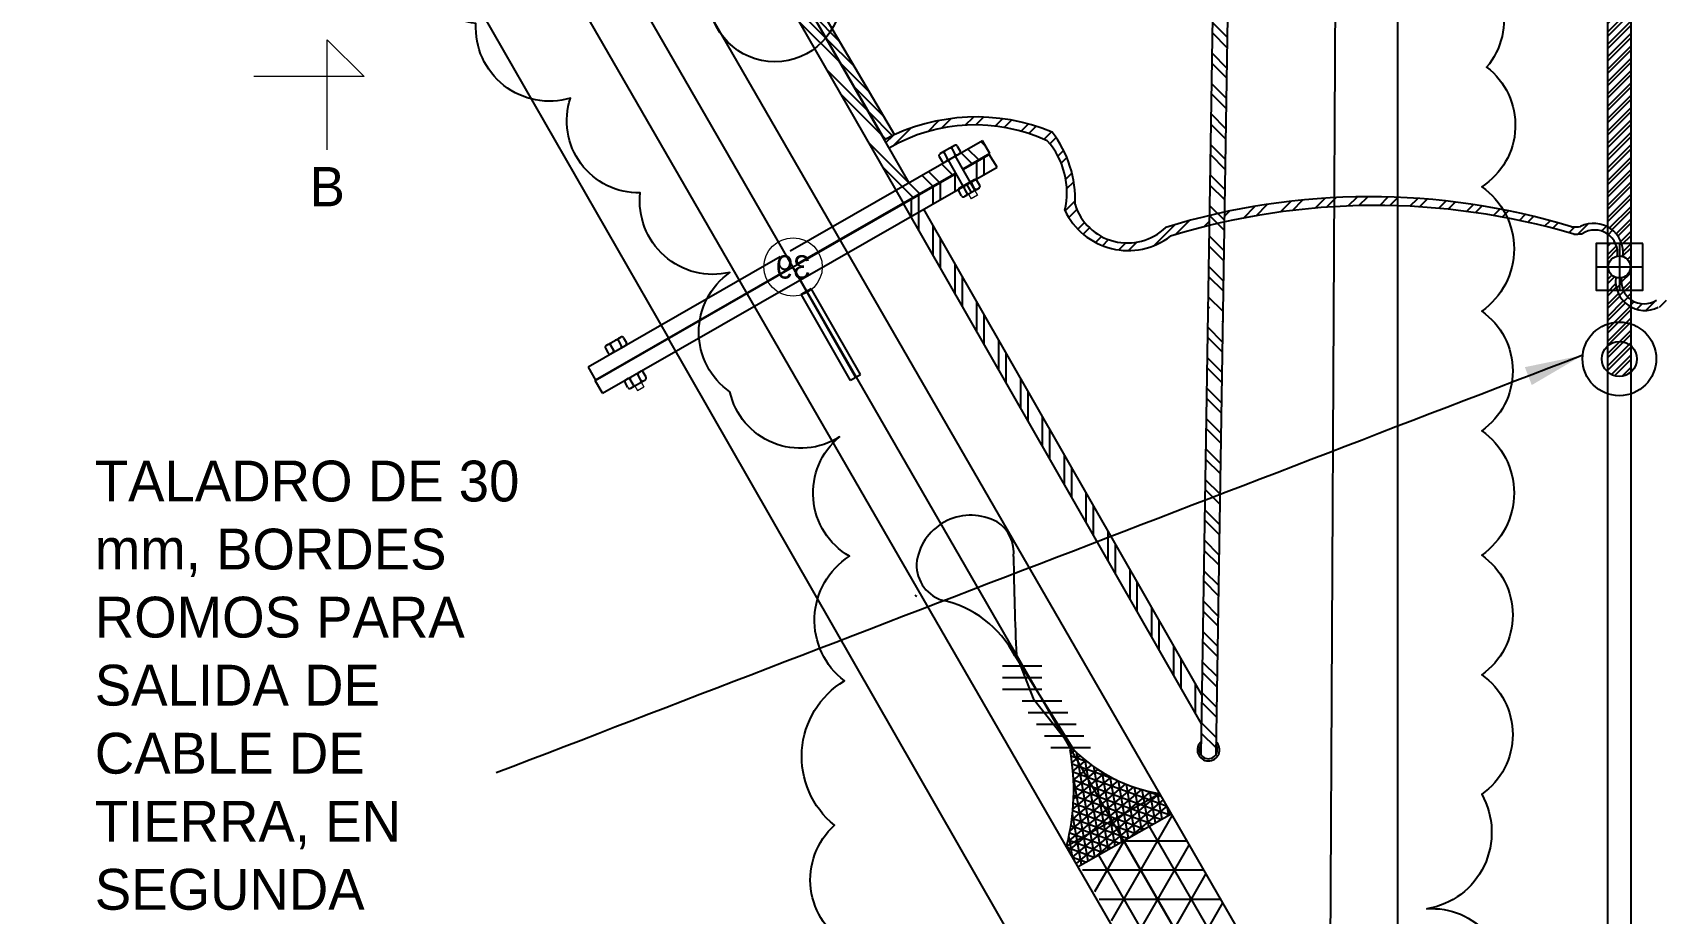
# Model space of a CAD drawing. Header units: centimetres. Extents: x -3 to 132800, y -60 to 85992.
# Drawn here: x 81882 to 95810, y 60342 to 67896 of the extents above; entities that cross this region are included whole.
import ezdxf
from ezdxf.enums import TextEntityAlignment as Align

# ---------------------------------------------------------------- set-up
doc = ezdxf.new("R2010")
doc.units = ezdxf.units.CM
doc.header["$LTSCALE"] = 10
doc.header["$MEASUREMENT"] = 0
doc.layers.get('0').update_dxf_attribs({"linetype": 'CONTINUOUS'})
doc.layers.get('DEFPOINTS').update_dxf_attribs({"color": 2, "linetype": 'CONTINUOUS'})
for name, color, linetype in [('ACERO1', 144, 'CONTINUOUS'), ('DIM', 252, 'CONTINUOUS'), ('INTERNO', 1, 'CONTINUOUS'), ('TERMINALES', 250, 'CONTINUOUS'), ('TEXTOS', 7, 'CONTINUOUS')]:
    doc.layers.add(name, color=color, linetype=linetype)
doc.styles.get("Standard").update_dxf_attribs({"font": ''})
doc.styles.add('Zurich', font='')
doc.styles.get('Standard').set_extended_font_data('Zurich Ex BT')
doc.styles.get('Zurich').set_extended_font_data('Zurich Ex BT')
doc.dimstyles.get("Standard").update_dxf_attribs({"dimtxt": 500, "dimasz": 500, "dimexe": 3, "dimexo": 200, "dimgap": 0.09, "dimtad": 0, "dimtih": 1, "dimtoh": 1, "dimzin": 0, "dimdsep": 46, "dimtxsty": 'Standard', "dimcen": 0.09, "dimclrd": 256, "dimclre": 256, "dimclrt": 256, "dimadec": 0, "dimazin": 0, "dimtfac": 1, "dimtofl": 0, "dimtmove": 0, "dimatfit": 3, "dimfxl": 0, "dimtolj": 1, "dimtzin": 0, "dimlwd": -1, "dimarcsym": 0})
pattern_1 = [(135, (-281580.35, -268284.8), (132.58252, 132.58252), []), (135, (-281668.73, -268284.8), (132.58252, 132.58252), [])]
pattern_2 = [(90, (-281580.35, -268284.8), (187.5, 4e-14), []), (90, (-281642.85, -268222.3), (187.5, 4e-14), [])]
pattern_3 = [(160, (-281580.346, -268284.804), (21.376259, 58.730789), []), (100, (-281580.346, -268284.804), (61.5504846, 10.853011), []), (40, (-281580.346, -268284.804), (40.1742256, -47.877778), [])]

# ---------------------------------------------------------------- blocks, each defined once
blk = doc.blocks.new('*D83')
at = {"layer": 'DEFPOINTS', "color": 0}
for p in [(95491, 75647), (96790, 57168), (97068, 56331), (95491, 54547), (95491, 53597)]:
    blk.add_point(p, dxfattribs=at)
at = {"layer": 'DIM', "lineweight": -2}
blk.add_line((97168, 56504), (97391, 56891), dxfattribs=at)
at = {"layer": 'DIM'}
for start, end in [(97.5455, 105.0909), (44.941, 52.4865)]:
    blk.add_arc((95491, 53597), 3799, start, end, dxfattribs=at)
for points in [[(94987, 57446), (94998, 57280), (95491, 57396)], [(97759, 56541), (97851, 56680), (97389, 56888)]]:
    blk.add_solid(points, dxfattribs=at)
at = {"layer": 'DIM', "insert": (96474, 57267), "char_height": 500, "attachment_point": 5}
blk.add_mtext('\\A1;30°', dxfattribs=at)
blk = doc.blocks.new('*D84')
at = {"layer": 'DEFPOINTS', "color": 0}
for p in [(82574, 75999), (95491, 75647), (94856, 57205), (95491, 54547), (95491, 53597)]:
    blk.add_point(p, dxfattribs=at)
at = {"layer": 'DIM'}
for start, end in [(74.3507, 82.1754), (127.7927, 135.6173)]:
    blk.add_arc((95491, 53597), 3664, start, end, dxfattribs=at)
for points in [[(95985, 57144), (95996, 57310), (95491, 57261)], [(93200, 56561), (93292, 56423), (93661, 56771)]]:
    blk.add_solid(points, dxfattribs=at)
at = {"layer": 'DIM', "insert": (94544, 57136), "char_height": 500, "attachment_point": 5}
blk.add_mtext('\\A1;30°', dxfattribs=at)

msp = doc.modelspace()

# ---------------------------------------------------------------- hatches: boundary and pattern name
at = {"layer": 'DIM'}
h = msp.add_hatch(dxfattribs=at)
h.set_pattern_fill('ANSI32', color=256, scale=500, style=0)
h.set_pattern_definition([(45, (472563.15, -268284.8), (-132.58252, 132.58252), []), (45, (472651.54, -268284.8), (-132.58252, 132.58252), [])])
h.paths.add_polyline_path([(90585.309, 66966.27, -0.245589212), (90735.275, 66370.896, 0.478251594), (91642.484, 66149.475, -0.014368865), (91974.551, 66240.92), (91975.898, 66326.462, 0.016405128), (91600.357, 66224.005, -0.559342633), (90823.454, 66421.618, 0.175523881), (90627.437, 67040.8, 0.223838636), (89187.83, 66975.768), (89228.574, 66904.817, -0.244609134)])
h.paths.add_polyline_path([(94532.096, 66304.66, 0.030810105), (94495.04, 66375.823, 0.101814965), (92103.368, 66355.305), (92102.035, 66270.644, -0.102430078)])
h.paths.add_polyline_path([(94495.04, 66375.823, -0.030810105), (94532.096, 66304.66, -0.024369685), (95099.44, 66166.495, 0.032755442), (95172.907, 66169.608, -0.466095243), (95458.787, 66085.646), (95491.401, 66085.646), (95491.401, 66130.324, 0.400919147), (95158.686, 66232.147, -0.03431832), (95081.72, 66228.93, 0.025497751)])
at = {"layer": 'TERMINALES'}
h = msp.add_hatch(dxfattribs=at)
h.set_pattern_fill('ANSI32', color=256, scale=500, style=0)
h.set_pattern_definition(pattern_1)
h.paths.add_polyline_path([(88007.912, 70836.971), (88070.009, 70726.185), (87725.443, 70530.686, 0.040998484), (87722.909, 70529.502), (87708.249, 70521.127), (87687.617, 70509.339), (87624.523, 70619.444)])
h.paths.add_polyline_path([(87565.467, 70585.937), (87627.307, 70475.006), (87288.707, 70282.891), (87225.462, 70393.025)])
h.paths.add_polyline_path([(87115.802, 70330.806), (87225.462, 70393.025), (87288.707, 70282.891), (87178.945, 70220.614)])
h.paths.add_polyline_path([(88330.054, 68211.793), (88330.184, 68211.868), (88318.948, 68231.328), (88307.116, 68251.823), (87178.945, 70220.614), (87288.707, 70282.891), (89399.993, 66606.309), (89287.167, 66541.519)])
h.paths.add_polyline_path([(89739.239, 66801.122), (89801.083, 66690.185), (89350.309, 66431.328), (89287.167, 66541.519)])
h.paths.add_polyline_path([(89796.813, 66834.184), (90028.703, 66967.347), (90091.947, 66857.215), (89859.955, 66723.993)])
h = msp.add_hatch(dxfattribs=at)
h.set_pattern_fill('ANSI32', color=256, scale=500, style=0)
h.set_pattern_definition(pattern_1)
h.paths.add_polyline_path([(92018.441, 69027.536, -0.045267595), (92144.915, 68993.173), (92095.971, 65885.646), (91968.955, 65885.646)])
h.paths.add_polyline_path([(91968.955, 65885.646), (92095.971, 65885.646), (92089.949, 65503.341, -0.005422461), (91963.403, 65533.112)])
h.paths.add_polyline_path([(91962.064, 65448.139, 0.005470278), (92088.624, 65419.174), (92030.765, 61745.646), (91903.749, 61745.646)])
h = msp.add_hatch(dxfattribs=at)
h.set_pattern_fill('ANSI31', color=256, scale=500, style=0)
h.set_pattern_definition([(135, (-281580.346, -268284.804), (44.194174, 44.194174), [])])
h.paths.add_polyline_path([(88394.416, 68540.991, 0.000776008), (88410.277, 68511.037), (88371.776, 68490.936), (88412.454, 68420.48), (88327.518, 68502.368)])
h.paths.add_polyline_path([(88317.106, 68496.357), (88327.518, 68502.368), (88412.454, 68420.48), (88546.524, 68188.264), (88577.564, 68207.986, 0.000840802), (88595.873, 68176.151), (89273.603, 67017.974, 0.013221144), (89193.345, 66978.666)])
h = msp.add_hatch(dxfattribs=at)
h.set_pattern_fill('ANSI31', color=256, scale=500, style=0)
h.set_pattern_definition([(45, (472563.15, -268284.804), (-44.194174, 44.194174), [])])
h.paths.add_polyline_path([(95491.401, 65790.646, -0.081142015), (95461.169, 65795.585, 0.110990221), (95471.761, 65685.646), (95491.401, 65685.646)])
h.paths.add_polyline_path([(95509.809, 65792.447, -0.04878994), (95491.401, 65790.646), (95491.401, 65685.646), (95524.014, 65685.646, -0.141222702)])
h.paths.add_polyline_path([(95524.014, 65685.646), (95491.401, 65685.646), (95491.401, 65640.969, 0.400919147), (95824.115, 65539.145, -0.03431832), (95901.081, 65542.363, 0.011001276), (96152.4, 65471.638, -0.024361954), (96176.619, 65526.069, -0.012666789), (95883.361, 65604.798, 0.032755442), (95809.894, 65601.685, -0.466095243)])
h.paths.add_polyline_path([(100355.364, 67040.8, 0.175523881), (100159.347, 66421.618, -0.199602883), (100001.833, 65885.646), (100107.091, 65885.646, 0.16247713), (100250.757, 66370.896, -0.251016085), (100397.492, 66966.27, -0.244609134), (101754.227, 66904.817), (101794.971, 66975.768, 0.223838636)])
h.paths.add_polyline_path([(100107.091, 65885.646), (100001.833, 65885.646, -0.261443289), (99340.317, 65621.818, -0.013889952), (99019.398, 65533.112), (99020.737, 65448.139, 0.015805705), (99382.445, 65547.288, 0.268147684)])
h.paths.add_polyline_path([(99019.398, 65533.112, -0.005422461), (98892.852, 65503.341), (98894.177, 65419.174, 0.005470278), (99020.737, 65448.139)])
h.paths.add_polyline_path([(98894.177, 65419.174), (98892.852, 65503.341, -0.114789492), (96176.619, 65526.069, 0.024361954), (96152.4, 65471.638, 0.117123461)])
h.paths.add_polyline_path([(102326.61, 65735.24), (102827.966, 65735.24), (102827.966, 66036.053), (102326.61, 66036.053)], flags=9)
h.paths.add_polyline_path([(98086.706, 61998.127), (98588.062, 61998.127), (98588.062, 62298.941), (98086.706, 62298.941)], flags=9)
h = msp.add_hatch(dxfattribs=at)
h.set_pattern_fill('ANSI32', color=256, scale=500, angle=45, style=0)
h.set_pattern_definition(pattern_2)
h.paths.add_polyline_path([(89862.074, 66720.295), (89923.634, 66612.866), (89944.266, 66624.654), (89958.926, 66633.029, -0.154655249), (89969.015, 66635.202), (90154.535, 66741.51), (90087.016, 66849.193)])
h.paths.add_polyline_path([(89352.159, 66428.1), (89415.301, 66317.909), (89825.886, 66553.186, -0.160133672), (89833.033, 66561.105), (89847.693, 66569.481), (89863.376, 66578.44), (89803.127, 66686.517)])
h.paths.add_polyline_path([(89525.492, 66381.052), (89415.301, 66317.909), (89663, 65885.646), (89809.373, 65885.646)])
h = msp.add_hatch(dxfattribs=at)
h.set_pattern_fill('ANSI32', color=256, scale=500, angle=45, style=0)
h.set_pattern_definition(pattern_2)
h.paths.add_polyline_path([(91907.269, 61969.134), (91911.185, 62217.739), (89809.373, 65885.646), (89663, 65885.646)])
h = msp.add_hatch(dxfattribs=at)
h.set_pattern_fill('NET3', color=256, scale=500, angle=20, style=0)
h.set_pattern_definition(pattern_3)
h.paths.add_polyline_path([(90750.532, 60915.544), (91142.97, 61138.118), (90792.665, 61745.646), (90781.029, 61745.646, -0.10820792)])
h.paths.add_polyline_path([(90813.025, 61745.646), (90792.665, 61745.646), (91142.97, 61138.118), (91551.906, 61370.048, -0.159446057)])
h = msp.add_hatch(dxfattribs=at)
h.set_pattern_fill('NET3', color=256, scale=500, angle=20, style=0)
h.set_pattern_definition(pattern_3)
h.paths.add_polyline_path([(90750.532, 60915.544), (90850.535, 60742.333), (91242.876, 60964.853), (91142.97, 61138.118)])
h.paths.add_polyline_path([(91142.97, 61138.118), (91242.876, 60964.853), (91651.909, 61196.838), (91551.906, 61370.048)])
h = msp.add_hatch(dxfattribs=at)
h.set_pattern_fill('NET3', color=256, scale=2000, style=0)
h.set_pattern_definition([(180, (-281580.35, -268284.8), (0, 250), []), (120, (-281580.35, -268284.8), (216.50635, 125), []), (60, (-281580.35, -268284.8), (216.50635, -125), [])])
h.paths.add_polyline_path([(93639.026, 56809.248), (93914.746, 56331.071, -0.037124699), (94129.586, 54812.409), (93639.026, 54812.409)])
h.paths.add_polyline_path([(92092.735, 58605.646), (92603.21, 58605.646), (93639.026, 56809.248), (93639.026, 54812.409), (93041.785, 54812.409, 0.079053861)])
h.paths.add_polyline_path([(92603.21, 58605.646), (93132.352, 58605.646, -0.032880279), (93639.026, 57344.812), (93639.026, 56809.248)])
h.paths.add_polyline_path([(93639.026, 57344.812, -0.025410027), (93914.746, 56331.071), (93639.026, 56809.248)])
h.paths.add_polyline_path([(91242.876, 60964.853), (91651.909, 61196.838), (93041.712, 58789.629, -0.004957612), (93132.352, 58605.646), (92603.21, 58605.646)])
h.paths.add_polyline_path([(90866.565, 60751.425), (91242.876, 60964.853), (92603.21, 58605.646), (92092.735, 58605.646)])
at = {"layer": 'TEXTOS'}
h = msp.add_hatch(dxfattribs=at)
h.set_pattern_fill('ANSI32', color=0, scale=200, style=0)
h.set_pattern_definition([(45, (9226.42, 297.23), (-53.03301, 53.03301), []), (45, (9261.776, 297.23), (-53.03301, 53.03301), [])])
h.paths.add_polyline_path([(95591.401, 75647.36), (95391.401, 75647.36), (95391.401, 66228.721, -0.191962911), (95511.041, 66085.646), (95591.401, 66085.646)])
h.paths.add_polyline_path([(95458.787, 66085.646), (95391.401, 66085.646), (95391.401, 65885.646), (95396.401, 65885.646, -0.3581849), (95472.992, 65978.846, 0.141222702)])
h.paths.add_polyline_path([(95591.401, 66085.646), (95511.041, 66085.646, -0.110990221), (95521.632, 65975.708, -0.322240989), (95586.401, 65885.646), (95591.401, 65885.646)])
h.paths.add_polyline_path([(95461.169, 65795.585, -0.322240989), (95396.401, 65885.646), (95391.401, 65885.646), (95391.401, 65685.646), (95471.761, 65685.646, -0.110990221)])
h.paths.add_polyline_path([(95591.401, 65885.646), (95586.401, 65885.646, -0.3581849), (95509.809, 65792.447, 0.141222702), (95524.014, 65685.646), (95591.401, 65685.646)])
h.paths.add_polyline_path([(95591.401, 65542.572, -0.191962911), (95471.761, 65685.646), (95391.401, 65685.646), (95391.401, 65396.746, -0.162409068), (95591.401, 65396.746)])
h.paths.add_polyline_path([(95591.401, 65685.646), (95524.014, 65685.646, 0.13887498), (95591.401, 65603.8)])
h.paths.add_polyline_path([(95591.401, 65396.746, 0.162409068), (95391.401, 65396.746), (95391.401, 65208.805, -0.381966011), (95591.401, 65208.805)])
h.paths.add_polyline_path([(95591.401, 65208.805, 0.381966011), (95391.401, 65208.805), (95391.401, 64985.198, 0.381966011), (95591.401, 64985.198)])

# ---------------------------------------------------------------- linework, layer by layer
at = {"lineweight": 5}
for p, q in [((84410.449, 67046.321), (84410.449, 67833.787)), ((84410.449, 67833.787), (84725.436, 67518.801)), ((84725.436, 67518.801), (83780.477, 67518.801)), ((84410.449, 66888.828), (84410.449, 67046.321))]:
    msp.add_line(p, q, dxfattribs=at)
at = {"layer": 'ACERO1'}
for p, q in [((95391.401, 52527.368), (95391.401, 75647.36)), ((95591.401, 52527.368), (95591.401, 75647.36)), ((95491.401, 66085.646), (95491.401, 65685.646)), ((95291.401, 65885.646), (95691.401, 65885.646)), ((91651.909, 61196.838), (90850.535, 60742.333))]:
    msp.add_line(p, q, dxfattribs=at)
msp.add_lwpolyline([(95691.401, 66085.646), (95291.401, 66085.646), (95291.401, 65685.646), (95691.401, 65685.646)], close=True, dxfattribs=at)
for centre, radius, start, end in [((89470.982, 63086.952), 25, 208.3736506, 260.2435145), ((88870.394, 61400.23), 1941.607, 345.5442991, 10.2476101), ((91756.404, 62686.907), 1332.643, 224.9355907, 261.1729023)]:
    msp.add_arc(centre, radius, start, end, dxfattribs=at)
at = {"layer": 'DIM'}
for centre, radius in [((95491.401, 65885.646), 95), ((95491.401, 65097.001), 315.985)]:
    msp.add_circle(centre, radius, dxfattribs=at)
at = {"layer": 'INTERNO'}
msp.add_line((93914.746, 56331.071), (82574.353, 75998.537), dxfattribs=at)
at = {"layer": 'TERMINALES'}
for p, q in [((93041.712, 58789.629), (82253.929, 77474.616)), ((94106.122, 55103.49), (81882.179, 76275.981)), ((95491.401, 53596.703), (82574.353, 75998.537)), ((92122.705, 75647.36), (91903.091, 61703.893)), ((92975.915, 52527.368), (93095.248, 75647.36)), ((93591.401, 52527.368), (93591.401, 75647.36)), ((87109.379, 70342.015), (89352.159, 66428.1)), ((89399.993, 66606.309), (87222.31, 70398.515)), ((87338.63, 65276.116), (85097.703, 69178.455)), ((92144.915, 68993.173), (92030.076, 61701.893)), ((88595.873, 68176.151), (89273.603, 67017.974)), ((90028.703, 66967.347), (88381.049, 66021.178)), ((89679.09, 66863.599), (89664.43, 66855.224)), ((89775.513, 66919.034), (89679.07, 66863.634)), ((89702.389, 66857.33), (89726.661, 66815.077)), ((89769.21, 66895.714), (89793.481, 66853.461)), ((89790.153, 66927.443), (89775.513, 66919.034)), ((89813.473, 66921.14), (89837.744, 66878.887)), ((89831.441, 66855.568), (89816.781, 66847.192)), ((90091.947, 66857.215), (89859.955, 66723.993)), ((90091.947, 66857.215), (90028.703, 66967.347)), ((88468.952, 65775.625), (90154.535, 66741.51)), ((89658.126, 66831.904), (89682.398, 66789.651)), ((89720.358, 66791.758), (89705.698, 66783.382)), ((89816.801, 66847.158), (89720.358, 66791.758)), ((89896.862, 66518.372), (89739.239, 66801.122)), ((89963.051, 66544.079), (89796.813, 66834.184)), ((89862.074, 66720.295), (90087.016, 66849.193)), ((90154.535, 66741.51), (90087.016, 66849.193)), ((88405.513, 65885.646), (89803.127, 66686.517)), ((89801.083, 66690.185), (88444.293, 65911.046)), ((89944.266, 66624.654), (89847.693, 66569.481)), ((89934.738, 66523.746), (89894.376, 66596.151)), ((89962.08, 66559.039), (89937.908, 66601.349)), ((89958.926, 66633.029), (89944.266, 66624.654)), ((90006.403, 66584.361), (89982.231, 66626.671)), ((89850.847, 66495.491), (89826.675, 66537.801)), ((89847.693, 66569.481), (89833.033, 66561.105)), ((89895.17, 66520.813), (89870.998, 66563.123)), ((89888.812, 66497.508), (89874.152, 66489.133)), ((89985.385, 66552.681), (89888.812, 66497.508)), ((90000.045, 66561.056), (89985.385, 66552.681)), ((91907.269, 61969.134), (89352.159, 66428.1)), ((91911.185, 62217.739), (89525.492, 66381.052)), ((88294.33, 65971.38), (86646.676, 65025.211)), ((86707.577, 64912.682), (88399.485, 65882.192)), ((88405.513, 65885.646), (88399.485, 65882.192)), ((88399.485, 65882.192), (88940.955, 64937.263)), ((88357.574, 65861.247), (86709.92, 64915.078)), ((86770.72, 64802.491), (88462.627, 65772.001)), ((88474.126, 65651.369), (88560.926, 65701.025)), ((88897.573, 64912.404), (88474.161, 65651.306)), ((88984.337, 64962.122), (88560.926, 65701.025)), ((86795.574, 65187.883), (86819.839, 65145.626)), ((86801.881, 65211.202), (86816.522, 65219.609)), ((86816.522, 65219.609), (86912.974, 65274.994)), ((86839.841, 65213.302), (86864.106, 65171.045)), ((86857.799, 65147.727), (86954.251, 65203.112)), ((86906.667, 65251.675), (86930.932, 65209.418)), ((86912.974, 65274.994), (86927.616, 65283.401)), ((86950.935, 65277.094), (86975.199, 65234.838)), ((86954.251, 65203.112), (86968.873, 65211.553)), ((91836.138, 57420.954), (87336.62, 65273.141)), ((86843.157, 65139.319), (86857.779, 65147.761)), ((86970.669, 65063.441), (86970.076, 65064.473)), ((86646.676, 65025.211), (86709.92, 64915.078)), ((86770.382, 64802.898), (86707.319, 64913.134)), ((86971.13, 64917.061), (86985.752, 64925.503)), ((86985.752, 64925.503), (87082.074, 64981.114)), ((87033.449, 64877.051), (87009.085, 64919.251)), ((87027.197, 64853.718), (87123.519, 64909.329)), ((87100.185, 64915.581), (87075.821, 64957.781)), ((87082.074, 64981.114), (87096.695, 64989.556)), ((87144.393, 64941.104), (87120.029, 64983.304)), ((87123.519, 64909.329), (87138.14, 64917.771)), ((88897.132, 64913.181), (88984.337, 64962.122)), ((86989.242, 64851.528), (86964.878, 64893.728)), ((87012.576, 64845.276), (87027.197, 64853.718)), ((90539.38, 62463.413), (90200.228, 62463.413)), ((90539.38, 62363.413), (90200.228, 62363.413)), ((90539.38, 62263.413), (90200.228, 62263.413)), ((90539.38, 62263.413), (90200.228, 62263.413)), ((90708.956, 62163.413), (90369.804, 62163.413)), ((90760.895, 62063.413), (90421.743, 62063.413)), ((90831.779, 61963.413), (90492.627, 61963.413)), ((90899.912, 61863.413), (90560.76, 61863.413)), ((90955.939, 61763.413), (90616.788, 61763.413)), ((91552.004, 61370.104), (90750.532, 60915.544))]:
    msp.add_line(p, q, dxfattribs=at)
at = {"layer": 'TERMINALES', "lineweight": 5}
for p, q in [((88317.106, 68496.357), (89193.345, 66978.666)), ((89909.56, 66509.361), (89932.674, 66468.904)), ((89987.751, 66500.37), (89932.674, 66468.904)), ((89964.637, 66540.827), (89987.751, 66500.37)), ((87047.891, 64865.665), (87071.189, 64825.313)), ((87071.189, 64825.313), (87126.122, 64857.029)), ((87102.825, 64897.381), (87126.122, 64857.029))]:
    msp.add_line(p, q, dxfattribs=at)
at = {"layer": 'TERMINALES'}
for points in [[(88888.402, 60073.407, -0.52056705), (88760.296, 61098.29, -0.52056705), (88760.296, 61098.29, -0.52056705), (88845.7, 62336.691, -0.52056705), (88845.7, 62336.691, -0.52056705), (88888.402, 63404.28, -0.52056705), (88888.402, 63404.28, -0.52056705), (88802.998, 64429.162, -0.52056705), (88802.998, 64429.162, -0.52056705), (87863.529, 64813.495, -0.52056705), (87863.529, 64813.495, -0.52056705), (87863.529, 65838.379, -0.52056705), (87863.529, 65838.379, -0.52056705), (87094.871, 66521.634, -0.52056705), (87094.871, 66521.634, -0.52056705), (86497.03, 67333.001, -0.52056705), (86497.03, 67333.001, -0.52056705), (85685.671, 67973.553, -0.52056705), (85685.671, 67973.553, -0.52056705), (85185.846, 68866.148, -0.52056705), (85185.846, 68866.148, -0.52056705), (84997.471, 69106.359)], [(94096.941, 68580.703, -0.52056705), (94353.162, 67598.524, -0.52056705), (94353.162, 67598.524, -0.52056705), (94310.455, 66573.639, -0.52056705), (94310.455, 66573.639, -0.52056705), (94310.455, 65506.052, -0.52056705), (94310.455, 65506.052, -0.52056705), (94310.455, 64481.168, -0.52056705), (94310.455, 64481.168, -0.52056705), (94310.455, 63413.581, -0.52056705), (94310.455, 63413.581, -0.52056705), (94310.455, 62388.697, -0.52056705), (94310.455, 62388.697, -0.52056705), (94310.455, 61363.813, -0.52056705), (94310.455, 61363.813, -0.52056705), (93840.72, 60381.633, -0.52056705), (93840.72, 60381.633, -0.52056705), (94482.515, 59603.668, -0.52056705)]]:
    msp.add_lwpolyline(points, format="xyb", dxfattribs=at)
msp.add_lwpolyline([(90321.528, 62554.049), (90464.393, 62185.628), (90813.025, 61745.646), (90309.997, 62551.742)], dxfattribs=at)
msp.add_circle((88249.273, 68214.243), 569.003, dxfattribs=at)
for centre, radius, start, end in [((89976.627, 65480.982), 1690.144, 67.3524046, 117.8205359), ((89965.99, 65631.875), 1471.11, 65.1030553, 120.083743), ((89870.71, 66460.623), 953.542, 357.6556659, 37.4771346), ((89672.938, 66840.413), 17.081, 119.8743726, 209.8743726), ((89687.578, 66848.822), 17.081, 29.8743726, 119.8743726), ((89717.201, 66865.839), 17.081, 119.8743726, 209.8743726), ((89754.398, 66887.206), 17.081, 29.8743726, 119.8743726), ((89784.021, 66904.222), 17.081, 119.8743726, 209.8743726), ((89778.67, 66844.953), 17.081, 299.8743726, 29.8743726), ((89798.661, 66912.632), 17.081, 29.8743726, 119.8743726), ((89808.293, 66861.969), 17.081, 209.8743726, 299.8743726), ((89822.933, 66870.379), 17.081, 299.8743726, 29.8743726), ((90090.78, 66525.131), 662.693, 346.5416276, 41.7342039), ((89697.209, 66798.16), 17.081, 209.8743726, 299.8743726), ((89711.849, 66806.569), 17.081, 299.8743726, 29.8743726), ((89741.472, 66823.586), 17.081, 209.8743726, 299.8743726), ((89885.829, 66571.596), 17.081, 83.873026, 209.7397203), ((89923.077, 66592.876), 17.081, 29.7397203, 119.7397203), ((89952.74, 66609.822), 17.081, 119.7397203, 209.7397203), ((89967.4, 66618.198), 17.081, 29.7397203, 119.7397203), ((89991.572, 66575.888), 17.081, 299.7397203, 29.7397203), ((89841.507, 66546.274), 17.081, 119.7397203, 209.7397203), ((89856.167, 66554.649), 17.081, 29.7397203, 119.7397203), ((89865.679, 66503.964), 17.081, 209.7397203, 299.7397203), ((89880.339, 66512.339), 17.081, 299.7397203, 29.7397203), ((89910.001, 66529.286), 17.081, 209.7397203, 299.7397203), ((89947.249, 66550.566), 17.081, 299.7397203, 29.7397203), ((89976.912, 66567.512), 17.081, 209.7397203, 299.7397203), ((93349.063, 60553.846), 5933.69, 73.0220708, 107.1400363), ((91278.151, 66625.949), 599.805, 205.1649644, 307.403095), ((91272.596, 66561.412), 470.394, 197.2886124, 314.1691682), ((93399.219, 60418.855), 5993.84, 73.5211461, 107.0430368), ((95096.792, 66790.559), 561.832, 268.4627281, 276.3248221), ((95112.441, 66728.176), 561.832, 268.6740652, 276.1783764), ((95271.756, 66007.114), 251.842, 352.9486008, 116.6774626), ((95280.596, 66007.601), 194.533, 349.6927665, 123.6127726), ((95711.046, 65764.179), 251.842, 172.9486008, 296.6774626), ((95702.205, 65763.692), 194.533, 169.6927665, 303.6127726), ((86810.387, 65196.389), 17.081, 119.8653478, 209.8653478), ((86825.028, 65204.796), 17.081, 29.8653478, 119.8653478), ((86854.654, 65221.808), 17.081, 119.8653478, 209.8653478), ((86891.855, 65243.17), 17.081, 29.8653478, 119.8653478), ((86921.48, 65260.181), 17.081, 119.8653478, 209.8653478), ((86916.119, 65200.913), 17.081, 299.8653478, 29.8653478), ((86936.122, 65268.589), 17.081, 29.8653478, 119.8653478), ((86945.745, 65217.924), 17.081, 209.8653478, 299.8653478), ((86960.387, 65226.332), 17.081, 299.8653478, 29.8653478), ((86834.652, 65154.132), 17.081, 209.8653478, 299.8653478), ((86849.293, 65162.54), 17.081, 299.8653478, 29.8653478), ((86878.919, 65179.551), 17.081, 209.8653478, 299.8653478), ((86979.671, 64902.268), 17.081, 120, 210), ((86994.293, 64910.71), 17.081, 30, 120), ((87023.878, 64927.791), 17.081, 120, 210), ((87061.029, 64949.24), 17.081, 30, 120), ((87090.614, 64966.321), 17.081, 120, 210), ((87085.393, 64907.04), 17.081, 300, 30), ((87105.236, 64974.763), 17.081, 30, 120), ((87114.978, 64924.122), 17.081, 210, 300), ((87129.6, 64932.563), 17.081, 300, 30), ((87004.035, 64860.068), 17.081, 210, 300), ((87018.657, 64868.51), 17.081, 300, 30), ((87048.242, 64885.591), 17.081, 210, 300), ((89929.645, 63286.1), 470.483, 61.3881035, 170.0256718), ((89989.694, 63439.96), 307.372, 353.0473447, 57.4772263), ((125182.404, 64011.104), 34892.902, 180.998992, 182.3932489), ((89782.587, 63329.712), 318.574, 173.1712713, 250.9313947), ((89488.467, 62125.176), 923.214, 27.5190834, 78.1208077), ((91967.241, 61744.646), 95, 131.0429672, 47.1523321), ((91967.241, 61744.646), 76, 145.7683313, 32.4269681)]:
    msp.add_arc(centre, radius, start, end, dxfattribs=at)
at = {"layer": 'TEXTOS', "lineweight": 5}
msp.add_circle((88405.513, 65885.646), 250, dxfattribs=at)
at = {"layer": 'TEXTOS'}
msp.add_circle((95491.401, 65097.001), 150, dxfattribs=at)

# ---------------------------------------------------------------- texts
at = {"lineweight": 5, "style": 'Zurich'}
msp.add_attdef('B', text='', height=337.485, dxfattribs=at).set_placement((84410.449, 66573.841), align=Align.MIDDLE)
at = {"layer": 'TEXTOS', "lineweight": 5, "text_generation_flag": 2}
msp.add_text('39', height=200, dxfattribs=at).set_placement((88405.513, 65885.646), align=Align.MIDDLE)
at = {"layer": 'TEXTOS', "insert": (82416.446, 64224.721), "char_height": 350, "width": 3768.59317, "attachment_point": 1}
msp.add_mtext('TALADRO DE 30 mm, BORDES ROMOS PARA SALIDA DE CABLE DE TIERRA, EN SEGUNDA SECCION', dxfattribs=at)

# ---------------------------------------------------------------- dimensions: what is measured, and where the dimension line sits
at = {"layer": 'DIM'}
for base, line1, line2, picture, middle in [((94855.81, 57205.239), ((95491.401, 53596.703), (82574.353, 75998.537)), ((95491.401, 54546.643), (95491.401, 75647.36)), '*D84', (94544.053, 57136.201)), ((96789.561, 57167.502), ((95491.401, 54546.643), (95491.401, 75647.36)), ((97068.055, 56331.071), (95491.401, 53596.703)), '*D83', (96473.747, 57266.965))]:
    dim = msp.add_angular_dim_2l(base=base, line1=line1, line2=line2, dimstyle='Standard', dxfattribs=at)
    dim.commit()
    dim.dimension.update_dxf_attribs({"geometry": picture, "text_midpoint": middle})

# ---------------------------------------------------------------- leaders
at = {"layer": 'TEXTOS', "color": 0, "path_type": 1}
msp.add_leader([(95177.016, 65128.768), (85858.624, 61546.601)], dimstyle='Standard', override={"dimgap": 0.09, "dimtad": 0}, dxfattribs=at)

doc.saveas('drawing.dxf')
